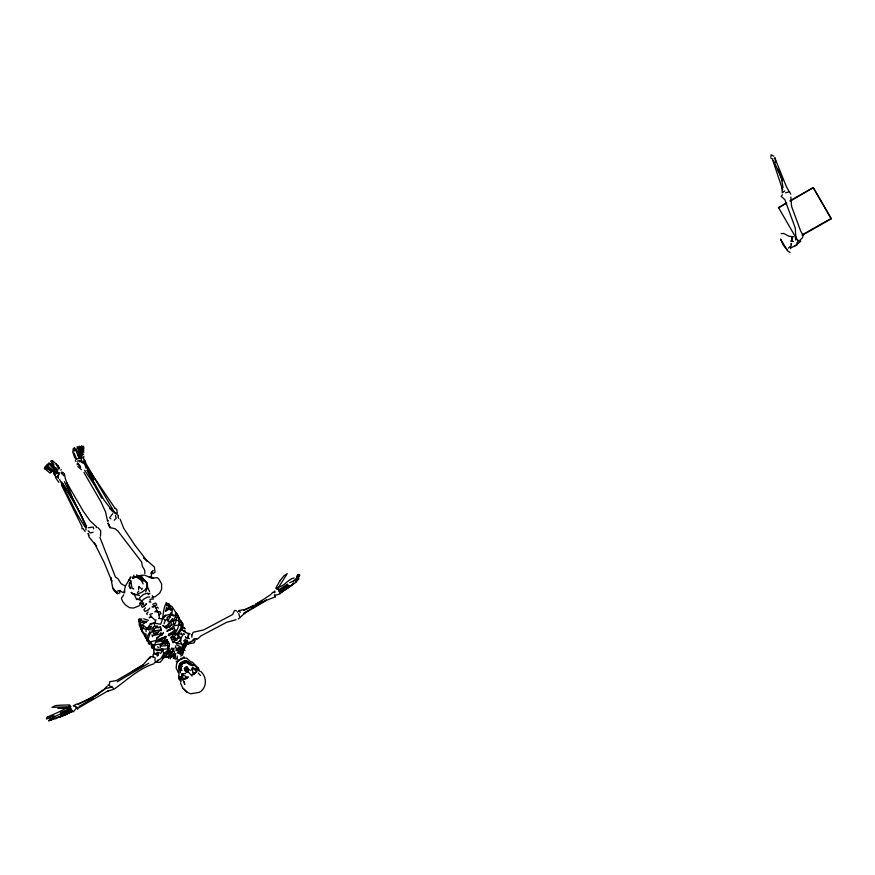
<?xml version="1.0" encoding="UTF-8"?>
<svg xmlns="http://www.w3.org/2000/svg" width="875" height="875" viewBox="0 0 875 875"><rect width="100%" height="100%" fill="white"/><g stroke="black" fill="none" stroke-linecap="round" stroke-linejoin="round"><path stroke-width="1.31" d="M156.089 649.337L156.078 650.486L162.991 650.42L162.695 649.261L156.089 649.337L151.605 647.905L150.839 642.152M184.363 682.084L184.68 684.469L183.783 681.384L180.567 677.097L179.156 679.044L181.147 677.02L181.027 681.888L179.156 679.044L179.933 678.902L179.933 676.922M85.925 530.031L85.958 525.448L64.411 481.742M173.709 620.725L169.52 622.136L172.353 618.975L173.709 620.725L169.794 622.387L167.136 619.402L167.158 617.302L171.905 614.775L177.712 616.022L181.727 622.344L182.164 628.239L181.278 627.452L181.18 621.075L181.727 622.344M791.809 241.008L792.389 236.436M81.112 449.816L81.025 456.542L82.152 456.094L82.042 447.07L80.708 447.005L80.117 453.338M143.412 626.828L143.434 625.494L148.477 629.727L153.803 629.956M151.277 578.353L151.517 572.425L152.458 571.309L150.883 573.256M147.055 586.513L147.197 583.22L142.811 578.375M188.147 637.777L188.945 633.402M174.409 634.014C179.047 628.217 181.978 618.319 175.853 612.423L179.342 619.38M186.2 639.953L183.848 645.652M100.45 536.211L100.767 530.775L98.263 527.844M83.672 458.128L83.781 456.192M150.117 623.689L154.273 623L160.584 624.28C164.106 617.498 162.378 609.35 166.381 602.744L172.233 609.525L171.861 615.223L173.677 616.022M175.372 616.602L176.969 618.045L175.131 623.809L173.184 623.306L175.372 616.602L175.656 612.183L171.85 606.364L168.766 605.467L169.936 605.259L165.616 611.33L166.447 607.458M160.256 647.73L160.366 646.166L167.639 645.531L167.584 643.344M175.602 645.914L175.459 647.752L178.073 648.594M55.672 470.072L55.88 467.469M82.031 454.606L82.556 448.689M174.387 652.87L174.519 651.295M187.928 637.875L188.311 634.08M80.106 453.742L80.073 447.497L78.947 447.748L80.073 457.844L81.32 457.647L80.369 451.577M133.864 575.192L133.612 577.686L138.348 576.822L141.838 578.069L147.197 583.22L147.503 585.189M146.016 631.739L146.223 629.792L141.4 627.047L141.466 625.756L138.917 621.556L138.72 619.259L141.772 618.997L139.661 622.902L146.825 621.589L142.002 620.955M81.747 449.302L82.042 447.07M84.35 460.152L84.033 462.536L93.855 479.675M157.806 661.15L157.959 660.078M770.864 156.767L771.148 154.82L773.784 156.209M138.523 589.63L138.961 586.764L140.886 588.284M180.283 672.875L180.83 667.68L182.317 665.995L180.545 668.325L180.775 669.802L181.748 670.348L180.086 666.87M154.525 645.553L153.792 650.081L152.852 644.514L154.525 645.553L156.866 638.006L163.505 632.942M182.011 644.087L183.455 649.666L182.897 652.947L180.764 653.756L180.272 652.433L182.897 652.947L180.272 652.433M790.552 248.588L791.503 243.425L790.803 244.037M178.555 676.867L178.948 678.453L178.85 667.166L180.414 662.987L184.144 660.866L186.484 660.953L194.217 665.558M138.917 621.556L139.759 619.073M178.85 667.166L180.436 668.806L179.845 669.802L178.85 667.166L179.528 664.169L185.598 660.723L188.409 661.73L190.083 663.983L189.131 664.355L188.409 661.73M168.022 621.873L170.986 612.62M77.153 464.723L77.536 463.094M173.403 658.339L174.311 655.823L175.208 656.906L173.403 658.339L174.311 655.823M181.07 665.744L181.464 664.136L184.625 662.342L187.589 662.605L184.625 662.342L181.497 663.742L184.198 662.2M130.703 580.289L129.445 585.113L130.452 588.645L128.888 585.791M274.159 592.9L274.652 591.019M170.242 658.864L170.723 657.038L166.655 653.231M772.822 158.528L772.538 159.6L782.731 190.061M76.737 707.098L77.744 709.089L76.825 707.219M168.755 647.062L169.509 644.383L167.727 641.277L165.594 644.602L164.489 643.88M185.948 645.269L187.37 640.248L186.561 640.817M166.381 602.744L167.016 603.903L166.491 605.708L169.936 605.259M238.766 613.594L239.619 616.591M57.433 476.984L58.034 475.016M118.18 516.545L118.464 515.616L109.714 508.298L113.05 511.875L103.906 499.822L87.052 470.094L94.522 484.4M157.194 656.162L158.331 654.861L157.084 652.619L157.544 655.156M70.733 706.748L52.019 707.317L55.53 705.578L61.731 705.141L69.737 704.944L70.733 706.748L70.241 708.236L57.87 708.356M112.766 513.592L109.627 517.759L110.873 518.919M141.75 589.761L142.264 588.208M83.617 462.875L84.405 460.567L83.486 458.445M149.997 633.763L148.05 639.33L146.617 637.634L149.986 631.684L149.997 633.763L155.356 627.987L160.42 626.861L161.164 630.766M173.261 650.989L173.83 649.37M145.655 591.916L147.448 586.884L146.409 586.895M186.944 666.914L184.242 668.456L185.423 671.3L187.983 671.748L188.836 669.364L186.944 666.914L185.402 667.308L184.8 670.13L187.983 671.748L192.161 675.992M168.897 645.466L167.661 648.834L162.695 649.261M192.172 634.791L193.123 632.275L203.744 629.902L232.608 614.523L234.369 610.837L235.452 610.28L236.513 610.98M167.037 640.817L167.497 639.614M80.325 454.748L81.987 457.8L81.047 460.217L77 461.169M164.041 623.788L165.386 620.452L167.136 619.402M168.033 626.806L170.023 621.862L171.402 624.039L169.367 627.484M171.719 657.552L173.228 653.844L171.762 655.834M180.502 639.308L181.125 637.777L171.511 639.133L170.702 637.645L174.475 633.15L181.825 634.2L181.464 633.106M167.584 650.978L168.995 647.598M168.82 653.264L169.783 651.055M139.125 576.428L138.611 577.598L140.284 578.069L143.117 581.273L137.255 577.642M161.405 589.619L159.731 593.119L155.181 596.663L151.922 597.734M60.889 470.225L61.206 469.58M160.65 653.505L162.805 649.239L161.558 648.889M179.933 649.163L182.022 649.02L186.134 641.047L183.116 645.367M298.933 578.802L294.941 583.045L279.716 592.495L288.783 587.409L293.792 583.483M128.691 580.759L130.758 576.931L125.475 586.009L124.272 591.019L124.775 592.922M141.247 619.981L139.661 622.902L139.497 621.425L139.213 624.914L142.056 631.28L139.727 622.584M140.142 599.003L136.609 599.55L134.236 594.388L134.695 593.556M145.72 604.997L146.541 603.509L144.594 605.916M295.827 582.356L299.731 575.236L299.556 574.667L298.025 575.258M177.253 656.031L177.144 659.466M165.287 637.962L165.922 636.858M181.497 629.366L178.15 635.042L177.013 634.112L173.753 637L171.456 637.514M180.972 638.094L183.728 633.434L184.57 634.386M183.673 650.059L186.222 645.761L183.794 640.73L185.402 639.439M163.734 653.877L160.781 658.689L156.308 661.456L156.625 662.419L160.136 662.32L168.208 652.739L172.539 651.733L173.075 649.108L171.653 648.102L171.106 649.688L163.734 653.877L169.542 648.703M187.983 671.748L188.836 669.364M295.63 581.055L299.556 574.667M190.728 670.622L192.533 667.789L194.72 668.544L196.536 670.698L196.503 672.131L194.075 674.45L192.194 674.603L196.787 671.497L192.533 667.789L192.784 672.766L195.464 672.908M177.013 634.112L181.278 627.452M73.981 706.409L75.152 704.605M162.422 658.492L164.445 655.364M175.011 654.38L173.644 656.436L175.547 654.861M55.869 718.878L56.383 718.134M123.747 594.869L121.395 598.172L122.675 601.53L125.552 605.052L129.598 607.698L133.416 608.07L138.688 606.036L141.958 602.941M50.181 473.244L44.417 468.409L44.909 467.72L46.878 468.016M141.859 601.42L143.325 599.408L147.295 597.155L149.734 596.947M107.275 686.033L104.377 689.248L88.627 699.398M296.527 576.723L298.298 574.394M143.708 602.864L141.367 605.916L142.319 607.381L144.353 606.2M782.403 194.753L781.189 196.339L784.886 199.675L795.298 228.091L795.823 238.033L797.759 240.22L796.173 238.503L795.561 235.867M129.041 583.986L130.397 582.269M145.48 607.819L143.916 609.755L145.064 611.57L148.291 609.842M169.531 634.9L171.238 632.8M293.562 582.925L291.408 585.583L279.825 593.545L290.084 585.823M146.497 627.987L146.628 629.136L149.877 624.75L154.273 623L155.597 621.348M150.347 600.655L149.231 601.978L150.85 602.087M165.386 620.452L162.728 618.198L165.43 614.994M56.175 471.417L55.333 472.402L46.834 465.172L47.075 464.363L48.3 465.095M132.3 671.409L143.117 664.77L150.423 656.502L153.016 657.027M272.519 592.539L270.594 594.705L252.405 606.659L243.556 610.127M175.941 653.68L175.131 654.598L175.438 656.961M148.477 609.634L149.844 608.114M148.127 611.975L146.617 613.648L147.12 614.567M169.794 622.387L165.189 627.441L162.914 625.45L163.155 626.019M151.517 572.425L153.289 570.511M197.739 668.784L198.33 668.15L199.762 671.245L196.612 669.43M237.497 612.227L239.094 610.52L244.737 609.503M155.52 627.517L157.161 625.8M132.65 578.55L133.361 577.828L132.114 577.008M169.061 645.772L167.431 647.402L168.252 648.637M123.638 592.408L124.95 591.106M180.173 666.094L183.05 663.239L185.642 662.386M139.519 603.487L142.023 601.005M163.866 637.602L160.158 641.2L156.537 642.173M788.484 248.117L790.081 246.564M137.419 592.528L138.83 591.172M79.209 461.891L80.259 460.895M114.144 520.286L116.255 518.273L115.347 515.298M168.459 635.644L169.87 634.309M795.047 245.842L800.778 241.205L798.514 240.844L796.841 242.977L797.639 243.447L796.994 244.869L791.339 247.68M171.927 633.675L175.82 630.022M179.2 660.625L182.109 657.891L186.659 658.142L191.242 662.178M800.089 240.023L802.419 237.836L803.239 235.386L800.811 231.405L791.602 206.489L790.858 197.017M85.039 531.475L83.147 528.62M181.759 664.442L183.05 663.239L186.911 662.277L188.967 663.95M80.708 447.005L81.758 446.031L81.003 446.523M296.866 576.472L298.506 574.941L296.68 578.08L293.169 581.175M169.575 653.953L172.288 651.438M197.52 639.023L201.02 635.852L226.581 622.333L236.086 619.719M153.07 627.397L154.667 625.964L154.273 623M240.811 616.733L244.934 613.134M139.541 597.833L143.73 594.278L147.766 593.163L148.586 594.661M108.423 520.669L107.625 521.336L105.623 512.094L100.8 501.561L83.902 472.38M154.941 612.073L157.019 610.367M162.728 618.198L166.436 615.223L170.942 614.097L171.905 614.775M48.147 463.684L49.044 463.192L57.367 470.914L56.35 471.712L50.98 466.2M145.895 589.148L141.838 592.32L136.948 594.234M53.867 471.078L55.125 473.036L57.87 470.903M160.42 626.861L160.934 629.858L153.114 635.698L163.494 633.161L156.866 638.006L158.43 639.384L166.13 636.464L165.014 636.398L165.758 637.962L162.312 641.922L161.088 640.752M238.306 618.931L240.209 617.509M53.452 472.369L54.469 471.614L46.955 466.856M156.111 619.883L155.334 620.462L150.369 615.694M154.306 605.281L152.042 606.944L153.464 606.802M180.917 624.706L181.256 626.38L185.128 628.863L180.917 624.706L174.628 625.603L166.764 631.302L174.3 628.097L174.672 630.153L168.459 635.337L169.75 635.6L168.689 633.916L168.459 635.337L174.475 633.15L175.077 634.867M784.744 190.991L782.173 192.85L782.119 187.611M174.584 653.658L172.769 654.948L172.353 654.358M184.625 662.342L180.764 665.088L180.381 668.544L181.748 670.348M66.872 707.558C60.637 711.506 53.681 714.273 46.911 717.227L50.477 717.062L54.119 715.717M184.636 646.45L182.623 647.872L176.63 644.919M279.398 590.855L277.539 587.573L279.398 590.855L287.984 584.861M151.32 616.219L149.122 617.75L151.277 617.017M148.356 594.333L149.997 593.195M173.25 651.634L171.216 653.045L170.505 651.908M146.825 621.589L142.286 624.586L143.478 626.248L141.925 631.531L145.239 636.628L150.106 641.802L155.827 640.642M278.928 589.652L287.503 584.106M278.808 590.209L280.131 592.364L289.592 586.327M260.039 602.788L262.238 601.409M251.048 608.377L257.841 604.166M158.911 614.917L161.033 613.627L159.917 611.614L156.658 612.095M151.277 626.325L146.628 629.136L151.605 626.402M153.639 606.802L156.745 604.931L155.706 603.05L152.709 604.242M289.188 585.484L279.781 591.062L280.131 592.364M243.972 613.627L266.667 600.239L275.417 596.783L274.28 595.022M117.338 681.734L148.772 663.206M244.048 612.981L249.911 609.536M252.252 608.158L255.763 606.091M258.103 604.712L260.444 603.334M262.795 601.956L266.306 599.9M180.611 656.097L182.787 654.817L182.055 653.472L179.769 654.008M143.227 664.902L116.342 680.608L109.78 681.68L109.266 685.464L111.431 687.433M78.312 707.995L108.358 690.67M62.234 715.827L71.816 710.62L70.82 709.023M173.25 641.747L175.273 640.587M786.702 203.088L778.575 207.703L786.559 202.792M790.038 200.812L813.28 187.6L831.25 218.761L803.37 234.609M790.191 201.108L813.28 187.6M802.058 234.97L831.108 218.466M79.1 706.388L93.472 698.228M59.041 716.734L64.564 715.192L72.57 711.298L59.992 717.052L57.312 717.292M54.305 474.775L57.881 472.762L57.422 471.909M156.909 653.177L159.086 652.509M169.684 654.97L171.588 653.909M178.511 660.756L176.608 661.806L176.148 661.084M61.939 716.1L71.575 710.85L70.361 708.641M70.623 711.244C73.555 712.348 35.492 725.987 53.43 718.616M243.873 610.312L253.323 605.391M255.686 604.155L261.592 601.081M60.659 714.908L70.722 709.855L71.575 710.85M148.378 658.875L150.423 657.869M98.175 694.28L78.575 703.806L75.698 704.364M165.298 611.1L170.155 608.748L170.986 610.619M183.17 679.23L184.942 678.891L186.178 676.517L183.302 675.183L182.142 673.695L183.17 679.23L188.278 676.823L187.184 678.366L183.903 679.284L182.591 678.628L181.639 675.97L182.142 673.695L185.533 673.575M166.863 639.833L162.312 641.922L166.972 639.866M176.061 649.917L179.364 648.419L178.948 647.73M78.247 704.189L93.231 697.386L105.634 688.494L110.119 687.542M60.473 712.655L70.033 708.345L70.744 709.406L55.377 716.286M278.688 587.07C284.911 585.725 287.886 579.305 294.109 577.916M177.078 658.317L175.066 659.203L174.333 657.858M178.281 651.569L180.272 650.694L179.9 650.07M165.255 655.233L166.206 654.817M289.778 582.663L294.263 580.77M50.094 720.18L53.78 718.627M113.673 689.402C126.569 680.52 138.491 668.544 153.989 663.764M196.153 668.248L198.33 668.15L196.481 668.598M167.628 630.788L174.3 628.097M52.544 717.511L54.742 716.636M57.553 717.675L61.064 716.286M187.031 644.361L190.794 642.961M149.767 614.491L152.348 613.55M107.483 691.414L112.7 689.522M160.705 643.727L164.052 642.513L165.747 640.752L166.983 642.316L160.092 645.302L159.578 644.12L152.272 645.214L152.053 644.044L146.825 640.587M157.008 662.069L154.273 662.725M180.414 662.987L186.484 660.953M96.239 527.592L97.125 527.297L90.114 520.909L83.398 511.448L66.478 482.278M52.653 716.111L47.25 717.708L50.291 717.522M93.111 532.241L90.3 533.017L88.2 530.731M182.755 658.733L178.806 659.772L176.586 663.863L176.137 667.844L178.259 672.547M155.28 611.417L157.292 610.892L159.053 613.988L159.272 618.231M149.33 577.248L151.145 576.778L153.53 578.298L151.287 578.233L157.434 577.697L158.791 578.9L161.602 583.855L161.612 589.466M116.977 591.139L120.498 590.516L119.525 590.614L123.736 592.845M790.475 241.128L792.356 240.647M788.955 191.986L785.575 192.795M81.987 457.8L75.895 459.189L74.462 456.531L75.567 458.5M177.428 648.517L181.606 647.522L182.022 649.02M167.65 656.447L164.172 657.234L166.742 657.223M169.958 655.911L172.277 655.386M56.066 463.761L58.122 465.938L59.03 468.759L56.109 469.372L50.608 461.07M167.814 604.056L169.127 603.794L167.016 603.903M53.167 469.503L55.573 469.033M160.727 618.898L163.056 618.45M275.406 595.241L280.077 593.852L278.25 588.612L275.986 588.339M58.636 473.036L59.992 472.817M186.43 637.919L188.409 637.613M184.745 644.295L194.119 642.852L195.158 640.511L194.545 639.723L189.875 642.163L184.778 642.534M163.494 641.244L165.845 640.883M154.219 630.831L160.934 629.858M161.667 638.236L165.266 637.711M155.28 607.655L157.752 607.316L158.233 608.245M157.128 640.489L162.323 639.898M149.898 599.342L153.661 598.927M55.125 473.036L58.089 472.73M182.766 650.169L179.091 650.519L183.039 651.131M82.709 446.337L83.562 446.261L83.902 448.306M172.08 648.506L174.18 648.32M781.156 233.625L783.595 233.45L789.239 236.338L793.57 236.808M52.62 717.653L54.928 717.489M157.598 633.773L153.912 633.981L152.742 631.684L158.069 632.472M273.066 592.167L275.22 592.08M158.484 618.538L160.016 618.483M183.98 643.617L186.386 643.562M54.37 718.484L46.353 718.528L46.714 718.988M153.639 628.261L148.389 628.217L148.477 629.727M77.011 446.797L77.908 446.83M178.544 652.072L181.092 652.203M190.138 633.861L186.145 632.833L180.95 629.333M186.036 671.913L188.081 672.044L186.025 668.587L185.248 669.452L186.036 671.913L186.025 668.587L188.902 670.294M167.398 656.808L170.723 657.038M78.969 446.305L79.898 446.381M176.258 643.475L180.863 643.967M173.611 639.822L176.673 640.391L178.741 635.72L179.933 636.836M134.236 594.388L139.486 595.416M174.07 642.163L177.166 642.884L181.147 640.106L180.283 639.264M791.93 241.139L793.439 241.577M88.32 527.734L93.264 527.056L93.658 528.697M172.353 618.975L179.758 621.316L183.094 623.853L183.137 625.45M52.795 466.386L48.694 464.308M143.697 618.822L148.455 620.331M73.292 705.425L75.086 706.005L76.355 708.334L73.237 711.845L69.42 707.262M132.048 588.35L133.798 588.941M63.503 472.719L61.688 472.095L61.731 473.878M196.153 638.805L196.755 639.013L194.392 638.498L192.533 640.423L193.408 640.916M57.936 477.345L55.53 476.481L55.552 477.663L58.8 482.344M136.467 574.984L142.669 577.248M187.841 638.094L189.361 638.652M179.069 653.341L177.395 652.706L178.992 652.4L180.797 653.909M108.15 684.917L109.484 685.42M189.7 664.737L192.642 665.853L194.436 665.055L196.919 667.855M136.631 598.784L141.652 600.698M176.017 650.289L177.756 650.945M48.464 467.031L45.686 465.927L45.084 466.637L45.73 467.064M49.044 463.192L51.275 464.341M55.256 470.028L57.367 470.914M146.016 588.558L146.869 588.919M84.372 463.63L81.156 462.197L81.648 460.37L81.944 461.431M154.667 625.964L158.977 627.878M157.402 646.822L158.627 647.391M50.389 471.887L51.559 472.445M171.052 608.956L172.233 609.525M157.894 654.938L153.869 653.516L152.928 655.134L153.202 656.655L155.378 658.066M52.237 471.494L44.909 467.72M149.548 577.237L144.616 575.138L140.109 575.455L141.838 578.069M152.633 573.727L155.039 572.25L154.372 566.978L143.784 557.747M183.455 649.666L185.03 650.453M180.523 683.025L182.766 688.089L186.867 691.983L190.389 693.798L199.336 692.355C207.113 688.034 207.091 677.152 200.867 671.508M165.123 652.991L165.769 653.319M125.048 585.878L121.078 583.702L117.994 578.78L115.434 577.008L99.903 537.37M160.311 633.008L161.295 633.566M157.653 655.091L154.503 653.286L155.433 653.527L153.869 653.516L153.847 648.747M790.092 252.47L787.784 251.048L780.511 239.061L783.355 245.339L787.27 249.977M114.472 507.817L116.725 509.272L117.316 513.133L114.953 513.133L85.247 462.328M53.506 461.573L51.822 460.48L55.672 463.466L59.03 468.759M169.312 616.339L170.581 617.17M47.545 468.256L51.352 470.925M82.523 453.534L83.672 454.409M134.334 594.814L131.13 592.353L133.306 594.344M82.72 461.978L84.667 463.488L86.089 468.212M44.417 468.409L45.456 469.208M148.203 643.333L149.658 644.47L146.617 637.634M77.788 466.463L81.473 469.722M162.914 625.45L165.889 628.086L174.037 624.148L174.628 625.603M182.766 688.089L186.867 691.983M197.903 667.691L192.073 661.938M143.686 557.747L147.241 561.181L134.662 544.841L123.703 528.281L120.159 519.225M157.938 652.302L158.944 653.373M275.417 596.783L274.881 595.142M52.434 462.995L53.944 464.636M198.33 673.138L200.473 675.5M770.875 157.894L771.498 158.594M146.694 584.992L147.667 586.184M141.083 629.541L145.972 635.502L145.873 633.719M115.303 508.703L90.289 471.789M142.472 603.017L144.123 605.38M86.625 466.287L88.823 469.591M84.602 470.269L94.227 484.717L101.938 498.411M111.869 686.328L113.247 688.395M53.517 473.113L55.88 476.744M59.566 468.464L57.947 465.916L58.953 467.95M62.902 483.82L69.409 494.036M70.853 496.311L72.297 498.575M94.434 542.916L96.589 546.328M239.094 610.52L240.275 612.391M70.317 709.002L71.302 710.609M140.284 578.069L143.161 583.942M84.973 527.012L77.525 514.762L59.587 479.489M171.511 639.133L173.119 642.797M58.319 473.069L59.248 474.644M61.775 482.027L80.314 513.22L86.166 527.155M183.87 656.688L184.494 657.759M813.422 187.906L831.25 218.761M778.422 207.408L796.25 238.273M74.528 447.508L78.498 456.652M138.961 586.764L139.409 587.541M172.998 636.07L173.786 637.448M789.064 191.45L786.406 186.67L774.933 158.255M789.698 192.205L790.781 194.184M70.908 709.341L72.111 711.561M155.291 606.834L156.658 609.383M61.884 472.423L63.634 475.683M161.066 633.084L162.17 635.152M153.005 646.297L153.738 647.664M152.261 595.656L152.972 597.002M167.727 641.277L168.766 643.256M279.18 590.341L280.044 592.003M95.769 486.795L97.016 489.18M165.353 625.931L166.928 628.95M177.712 616.022L178.5 617.531M173.753 637L174.562 638.586M68.906 706.114L70.033 708.345M178.533 676.112L179.933 678.902M61.513 485.1L81.889 526.334L82.031 528.981M85.958 525.448L72.144 497.273L65.406 478.844L64.312 473.539M118.038 517.136L118.661 518.416M773.598 160.65L782.545 180.764M177.362 634.583L178.445 636.913M180.075 640.402L181.705 643.88M178.03 649.502L178.511 650.53M147.448 586.884L149.559 591.544M108.117 523.305L110.042 527.614L108.117 523.305L110.042 527.614L115.117 528.73L117.983 531.158L141.684 562.089L142.373 566.311L144.725 570.27L144.867 573.508M185.817 632.395L185.161 630.908L181.869 630.011L181.814 628.053M777.722 168.853L781.966 178.806M147.678 641.692L144.944 635.075L145.436 636.322M88.922 535.314L88.123 533.378L88.987 536.933L95.123 544.512L104.048 562.231L111.869 581.273L110.939 577.719M74.134 453.075L76.464 458.85M167.923 656.261L168.744 658.383M77.656 452.277L76.759 449.903L77.077 448.109L78.105 447.65L80.259 458.139M168.295 606.528L169.302 609.591M179.189 622.727L179.966 625.089M185.445 636.672L185.883 638.072M75.359 460.502L75.578 461.311M119.306 590.559L119.908 592.856L117.48 593.589L114.461 591.019L112.755 588.087L110.808 577.894M74.2 451.183L73.445 448.197L72.745 451.883L74.408 456.684M179.309 619.456L179.758 621.316M77.569 452.287L79.067 458.577M145.239 636.628L145.644 638.4M175.186 637.623L175.47 639.002M774.9 157.533L775.906 162.586M152.075 634.834L152.447 636.727M781.441 178.434L783.048 187.688M162.805 649.239L163.713 654.566M795.364 237.475L795.725 240.045M130.998 581.197L131.917 587.858M85.323 460.786L85.608 462.984M58.1 475.956L58.373 478.406M154.941 659.127L155.116 661.205M83.584 448.875L83.748 452.484M75.009 449.192L75.042 450.155M791.853 237.169L791.973 240.909M191.833 634.714L191.866 637.339M279.814 580.956L276.073 587.716L277.167 589.455L287.23 573.672L283.981 575.783L279.814 580.956M137.977 576.034L133.612 577.686L137.977 576.034M80.588 467.009L77.755 463.4L80.588 467.009M117.48 593.589L112.755 588.087L117.48 593.589"/></g></svg>
